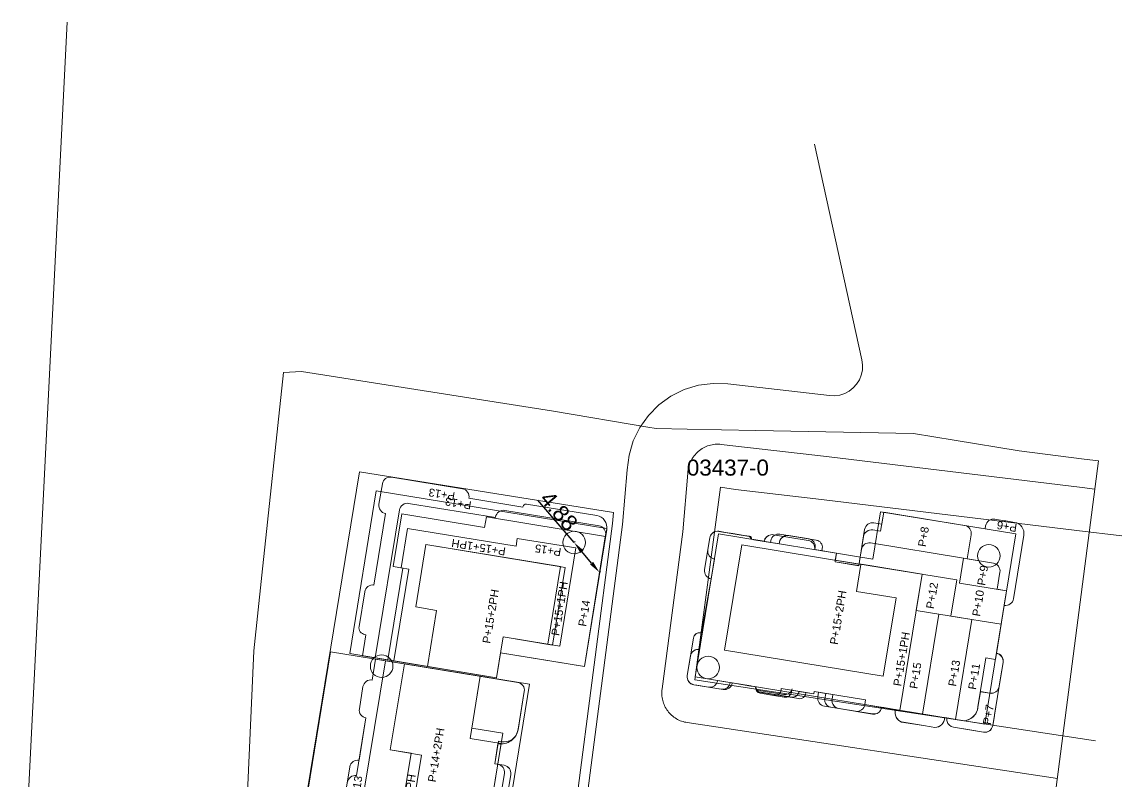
# Model space of a CAD drawing. Header units: metres. Extents: x 7511332 to 7511470, y 4692177 to 4692416.
# Drawn here: x 7511332.3 to 7511469.8, y 4692321.1 to 4692416 of the extents above; entities that cross this region are included whole.
import ezdxf

# ---------------------------------------------------------------- set-up
doc = ezdxf.new("R2010")
doc.units = ezdxf.units.M
doc.header["$PDMODE"] = 32
doc.header["$PDSIZE"] = 0.75
doc.linetypes.add('Long Dashed', pattern=[5291.666508, 3174.999952, -2116.666555])
for name, color, linetype, lineweight, true_color in [('2D Drafting - General_Pen_No__106', 171, 'Continuous', 0, 0xaaaaff), ('2D Drafting - General_Pen_No__112', 7, 'Continuous', 0, 0xd5aaaa), ('A - Situacioni_Pen_No__103', 7, 'Continuous', 0, 0xffcc99), ('A - Situacioni_Pen_No__104', 7, 'Continuous', 0, 0x96e196), ('Drawing & Figure_Pen_No__112', 7, 'Continuous', 0, 0xd5aaaa)]:
    doc.layers.add(name, color=color, linetype=linetype, lineweight=lineweight, true_color=true_color)
for name, color, linetype, lineweight in [('A - Ndertesa 5 - 2D Drafting - General_Pen_No__20', 1, 'Continuous', 0), ('dimenzionet', 1, 'Continuous', 0), ('Parcela Baze', 7, 'Continuous', 0), ('ParcRePo', 7, 'Continuous', 0)]:
    doc.layers.add(name, color=color, linetype=linetype, lineweight=lineweight)
doc.styles.add('GENERATED_STYLE_1', font='arial.ttf')
doc.styles.get("Standard").update_dxf_attribs({"font": 'arial.ttf'})
doc.dimstyles.get("Standard").update_dxf_attribs({"dimtxt": 1.5, "dimasz": 0.18, "dimexe": 0.18, "dimexo": 0.0625, "dimgap": 0.09, "dimtad": 1, "dimtoh": 1, "dimzin": 0, "dimdsep": 46, "dimtxsty": 'Standard', "dimcen": 0.09, "dimse1": 1, "dimse2": 1, "dimsd1": 1, "dimsd2": 1, "dimadec": 0, "dimazin": 0, "dimtfac": 1, "dimtofl": 0, "dimtmove": 0, "dimatfit": 3, "dimfxl": 1, "dimtolj": 1, "dimtzin": 0, "dimarcsym": 0})

# ---------------------------------------------------------------- blocks, each defined once
blk = doc.blocks.new('*D54')
at = {"layer": 'Defpoints', "color": 0, "transparency": 16777216}
for p in [(7511401.33, 4692351), (7511401.33, 4692351), (7511404.49, 4692347.28, 620.66)]:
    blk.add_point(p, dxfattribs=at)
at = {"layer": 'dimenzionet', "color": 0, "lineweight": -2, "transparency": 16777216}
for p, q in [((7511401.33, 4692351), (7511396.81, 4692356.3)), ((7511401.37, 4692351.04), (7511401.46, 4692351.11)), ((7511403.51, 4692348.43), (7511402.3, 4692349.86)), ((7511404.53, 4692347.32), (7511404.62, 4692347.4))]:
    blk.add_line(p, q, dxfattribs=at)
at = {"layer": 'dimenzionet', "color": 0, "transparency": 16777216}
for points in [[(7511402.49, 4692350.02), (7511402.11, 4692349.69), (7511401.33, 4692351)], [(7511403.7, 4692348.59), (7511403.32, 4692348.26), (7511404.49, 4692347.28)]]:
    blk.add_solid(points, dxfattribs=at)
at = {"layer": 'dimenzionet', "color": 0, "transparency": 16777216, "insert": (7511399.43, 4692354.94), "char_height": 2, "attachment_point": 5, "rotation": 310.3963}
blk.add_mtext('\\A1;4.88', dxfattribs=at)

msp = doc.modelspace()

# ---------------------------------------------------------------- linework, layer by layer
at = {"layer": '2D Drafting - General_Pen_No__106', "color": 161, "linetype": 'Continuous', "true_color": 0xaaaaff}
for points in [[(7511402.603, 4692335.52), (7511405.418, 4692352.741), (7511376.599, 4692357.451), (7511373.277, 4692337.122), (7511391.634, 4692334.122), (7511392.142, 4692337.23)], [(7511416.452, 4692334.219), (7511452.66, 4692328.301), (7511456.546, 4692352.075), (7511439.621, 4692354.842), (7511438.655, 4692348.93), (7511419.372, 4692352.082)], [(7511365.191, 4692302.533), (7511390.063, 4692298.468), (7511395.756, 4692333.296), (7511370.884, 4692337.361)]]:
    msp.add_lwpolyline(points, close=True, dxfattribs=at)
at = {"layer": '2D Drafting - General_Pen_No__112', "color": 9, "linetype": 'Continuous', "true_color": 0xd5aaaa}
for points in [[(7511375.284, 4692339.479), (7511374.856, 4692336.864), (7511391.634, 4692334.122), (7511392.142, 4692337.23), (7511398.053, 4692336.263), (7511402.603, 4692335.52), (7511404.103, 4692344.698), (7511405.402, 4692352.643, 0.4142136), (7511404.163, 4692354.365), (7511395.38, 4692355.8, 0.3802003), (7511394.92, 4692355.47), (7511394.912, 4692355.421), (7511388.177, 4692356.522, 0.4142136), (7511387.359, 4692357.719), (7511378.502, 4692359.167, 0.4142136), (7511377.354, 4692358.341), (7511376.934, 4692355.775, 0.4142136), (7511377.76, 4692354.627), (7511376.298, 4692345.686, 0.4142136), (7511375.15, 4692344.86), (7511374.442, 4692340.529, 0.4142136), (7511375.185, 4692339.495)], [(7511451.172, 4692329.205, 0.1932902), (7511451.797, 4692330.451), (7511452.111, 4692332.368), (7511453.293, 4692332.175, 0.4141397), (7511454.441, 4692333), (7511454.62, 4692334.09), (7511454.934, 4692336.01, 0.4142136), (7511454.108, 4692337.158), (7511455.386, 4692344.98), (7511454.202, 4692345.173), (7511454.547, 4692347.285, 0.4142136), (7511453.722, 4692348.433), (7511450.465, 4692348.966), (7511450.957, 4692351.976, 0.4142136), (7511450.131, 4692353.124), (7511446.825, 4692353.664), (7511440.016, 4692354.777), (7511439.628, 4692352.409), (7511438.641, 4692352.57, 0.4142095), (7511437.493, 4692351.744), (7511437.075, 4692349.188), (7511436.898, 4692348.103), (7511435.812, 4692348.28), (7511433.938, 4692348.586), (7511434.116, 4692349.672), (7511431.402, 4692350.116, 0.4142136), (7511430.576, 4692351.264), (7511426.234, 4692351.974, 0.0852529), (7511425.895, 4692351.971, 0.3177404), (7511425.085, 4692351.148), (7511423.802, 4692351.358), (7511423.654, 4692351.382), (7511423.506, 4692351.406, 0.4142136), (7511423.242, 4692351.773), (7511422.571, 4692351.883), (7511421.14, 4692352.117), (7511420.252, 4692352.262), (7511419.424, 4692352.398, 0.4142136), (7511418.275, 4692351.572), (7511418.033, 4692350.092, 0.4142136), (7511418.859, 4692348.943), (7511418.456, 4692346.476), (7511417.348, 4692339.696), (7511417.073, 4692338.018), (7511417.013, 4692337.648, 0.4142136), (7511415.865, 4692336.823), (7511415.465, 4692334.38, 0.4142136), (7511416.291, 4692333.232), (7511416.641, 4692333.175), (7511418.121, 4692332.933, 0.4141526), (7511419.269, 4692333.758), (7511419.96, 4692333.645), (7511421.081, 4692333.462), (7511423.424, 4692333.079), (7511423.507, 4692333.066), (7511423.868, 4692333.007), (7511424.017, 4692332.982, 0.4142136), (7511424.595, 4692332.179), (7511426.272, 4692331.905, 0.2277351), (7511426.937, 4692332.1, 0.1704041), (7511427.191, 4692332.565), (7511427.223, 4692332.762), (7511428.515, 4692332.551, 0.056082), (7511428.57, 4692332.745), (7511428.537, 4692332.548), (7511431.269, 4692332.101), (7511431.318, 4692332.397), (7511433.661, 4692332.014), (7511433.645, 4692331.915), (7511433.613, 4692331.718), (7511433.565, 4692331.422, 0.1032437), (7511433.582, 4692331.014, 0.2982166), (7511434.39, 4692330.274), (7511438.623, 4692329.582, 0.2982166), (7511439.624, 4692330.026, 0.1032437), (7511439.771, 4692330.407), (7511441.202, 4692330.174), (7511441.498, 4692330.125, 0.4142136), (7511442.26, 4692328.582), (7511444.983, 4692328.137), (7511445.97, 4692327.976), (7511446.416, 4692327.903, 0.4142136), (7511447.629, 4692329.123), (7511447.923, 4692329.075), (7511449.996, 4692328.736, 0.1751397)], [(7511432.614, 4692330.564), (7511434.39, 4692330.274), (7511438.623, 4692329.582, 0.2982166), (7511439.624, 4692330.026, 0.1032437), (7511439.771, 4692330.407), (7511441.202, 4692330.174), (7511447.923, 4692329.075, 0.1032437), (7511447.941, 4692328.667, 0.2982166), (7511448.749, 4692327.927), (7511451.019, 4692327.556), (7511452.499, 4692327.314, 0.2982166), (7511453.5, 4692327.758, 0.1032437), (7511453.647, 4692328.14), (7511453.848, 4692329.368), (7511453.873, 4692329.521), (7511454.934, 4692336.01, 0.4142136), (7511454.108, 4692337.158), (7511455.088, 4692343.154, 0.4142136), (7511456.236, 4692343.979), (7511457.533, 4692351.914, 0.4142136), (7511456.377, 4692353.522), (7511455.292, 4692353.699), (7511455.094, 4692353.731), (7511453.91, 4692353.925, 0.4142136), (7511452.762, 4692353.099), (7511452.697, 4692352.704), (7511446.825, 4692353.664), (7511440.016, 4692354.777), (7511439.774, 4692353.297), (7511438.787, 4692353.458, 0.4142104), (7511437.638, 4692352.633), (7511437.075, 4692349.188), (7511436.898, 4692348.103), (7511435.812, 4692348.28), (7511433.938, 4692348.586), (7511434.116, 4692349.672), (7511431.402, 4692350.116), (7511431.45, 4692350.412, 0.4142136), (7511430.707, 4692351.445), (7511428.141, 4692351.864, 0.1622777), (7511427.517, 4692351.764, 0.236068), (7511426.993, 4692351.039), (7511426.961, 4692350.841), (7511425.085, 4692351.148), (7511423.802, 4692351.358), (7511423.654, 4692351.382), (7511423.506, 4692351.406, 0.4142136), (7511423.242, 4692351.773), (7511422.571, 4692351.883), (7511421.14, 4692352.117), (7511420.252, 4692352.262), (7511419.424, 4692352.398, 0.4142136), (7511418.275, 4692351.572), (7511417.953, 4692349.598), (7511417.63, 4692347.624, 0.4142136), (7511418.456, 4692346.476), (7511417.348, 4692339.696), (7511417.15, 4692339.728, 0.4142136), (7511416.232, 4692339.068), (7511415.465, 4692334.38, 0.4142136), (7511416.291, 4692333.232), (7511416.641, 4692333.175), (7511418.121, 4692332.933), (7511419.933, 4692332.637, 0.2982166), (7511420.934, 4692333.081, 0.1032437), (7511421.081, 4692333.462), (7511423.424, 4692333.079), (7511423.507, 4692333.066), (7511423.868, 4692333.007), (7511424.016, 4692332.983, 0.4142136), (7511424.595, 4692332.179), (7511426.272, 4692331.905), (7511427.587, 4692331.69, 0.4142136), (7511428.505, 4692332.35), (7511428.537, 4692332.548), (7511430.314, 4692332.257), (7511431.269, 4692332.101), (7511431.318, 4692332.397), (7511431.885, 4692332.304), (7511431.788, 4692331.712, 0.4142136)], [(7511442.051, 4692330.035), (7511437.659, 4692330.753), (7511437.756, 4692331.345), (7511431.318, 4692332.397), (7511431.269, 4692332.101), (7511429.426, 4692332.402, -0.4305968), (7511428.499, 4692331.695), (7511424.469, 4692332.353, -0.4142136), (7511424.017, 4692332.982), (7511419.269, 4692333.758, -0.4141526), (7511418.121, 4692332.933), (7511416.291, 4692333.232, -0.4142136), (7511415.465, 4692334.38), (7511415.865, 4692336.823, -0.4142136), (7511417.013, 4692337.648), (7511418.456, 4692346.476, -0.4142136), (7511417.63, 4692347.624), (7511418.275, 4692351.572, -0.4142136), (7511419.424, 4692352.398), (7511423.242, 4692351.773), (7511423.506, 4692351.406), (7511426.961, 4692350.841), (7511426.993, 4692351.039, -0.4142136), (7511428.141, 4692351.864), (7511431.595, 4692351.3, -0.4142136), (7511432.338, 4692350.267), (7511432.29, 4692349.97), (7511434.116, 4692349.672), (7511433.938, 4692348.586), (7511436.898, 4692348.103), (7511436.937, 4692348.34), (7511444.832, 4692347.049)], [(7511434.39, 4692330.274), (7511436.511, 4692329.927, 0.4142136), (7511437.659, 4692330.753), (7511439.771, 4692330.407), (7511441.202, 4692330.174), (7511442.199, 4692330.011), (7511444.864, 4692329.575), (7511446.904, 4692342.06), (7511444.092, 4692342.519), (7511444.832, 4692347.049), (7511438.516, 4692348.081), (7511436.937, 4692348.34), (7511436.898, 4692348.103), (7511435.812, 4692348.28), (7511433.938, 4692348.586), (7511433.977, 4692348.823), (7511434.116, 4692349.672), (7511431.402, 4692350.116, 0.4142136), (7511430.576, 4692351.264), (7511426.234, 4692351.974, 0.0852529), (7511425.895, 4692351.971, 0.3177404), (7511425.085, 4692351.148), (7511423.506, 4692351.406, 0.4142136), (7511423.242, 4692351.773), (7511422.571, 4692351.883), (7511421.14, 4692352.117), (7511420.252, 4692352.262), (7511419.424, 4692352.398, 0.4142136), (7511418.275, 4692351.572), (7511418.246, 4692351.394), (7511417.953, 4692349.598), (7511417.63, 4692347.624, 0.4142136), (7511418.456, 4692346.476), (7511417.348, 4692339.696), (7511417.15, 4692339.728, 0.4142136), (7511416.232, 4692339.068), (7511415.865, 4692336.823), (7511415.465, 4692334.38, 0.4142136), (7511416.291, 4692333.232), (7511416.641, 4692333.175), (7511418.121, 4692332.933), (7511419.933, 4692332.637, 0.2982166), (7511420.934, 4692333.081, 0.1032437), (7511421.081, 4692333.462), (7511423.424, 4692333.079), (7511423.507, 4692333.066), (7511423.868, 4692333.007), (7511424.017, 4692332.982, 0.3965858), (7511424.372, 4692332.519), (7511424.939, 4692332.426), (7511427.24, 4692332.05), (7511427.536, 4692332.002, 0.3500011), (7511428.515, 4692332.551), (7511431.269, 4692332.101), (7511431.318, 4692332.397), (7511431.885, 4692332.304), (7511431.788, 4692331.712, 0.4142136), (7511432.614, 4692330.564)], [(7511449.009, 4692328.898), (7511451.049, 4692341.382), (7511444.092, 4692342.519), (7511444.832, 4692347.049), (7511433.97, 4692348.784), (7511434.116, 4692349.672), (7511432.29, 4692349.97), (7511432.338, 4692350.267, 0.4142136), (7511431.595, 4692351.3), (7511427.055, 4692352.042, 0.4142136), (7511425.907, 4692351.216), (7511425.875, 4692351.019), (7511423.506, 4692351.406), (7511423.242, 4692351.773), (7511419.424, 4692352.398, 0.4142136), (7511418.275, 4692351.572), (7511417.63, 4692347.624, 0.4142136), (7511418.456, 4692346.476), (7511417.249, 4692339.712, 0.4408176), (7511416.232, 4692339.068), (7511415.465, 4692334.38, 0.4142136), (7511416.291, 4692333.232), (7511419.933, 4692332.637, 0.4142136), (7511421.081, 4692333.462), (7511424.017, 4692332.982, 0.4142136), (7511424.595, 4692332.179), (7511427.587, 4692331.69, 0.4142136), (7511428.505, 4692332.35), (7511428.537, 4692332.548), (7511431.269, 4692332.101), (7511431.318, 4692332.397), (7511432.773, 4692332.159), (7511432.66, 4692331.468, 0.4142136), (7511433.403, 4692330.435), (7511436.511, 4692329.927, 0.4142136), (7511437.659, 4692330.753)], [(7511449.009, 4692328.898), (7511451.049, 4692341.382), (7511448.406, 4692341.814), (7511449.147, 4692346.344), (7511433.97, 4692348.784), (7511434.116, 4692349.672), (7511432.29, 4692349.97), (7511432.338, 4692350.267, 0.4142136), (7511431.595, 4692351.3), (7511427.055, 4692352.042, 0.4142136), (7511425.907, 4692351.216), (7511425.875, 4692351.019), (7511423.506, 4692351.406), (7511423.242, 4692351.773), (7511419.424, 4692352.398, 0.4142136), (7511418.275, 4692351.572), (7511417.63, 4692347.624, 0.4142136), (7511418.456, 4692346.476), (7511417.249, 4692339.712, 0.4408176), (7511416.232, 4692339.068), (7511415.465, 4692334.38, 0.4142136), (7511416.291, 4692333.232), (7511419.933, 4692332.637, 0.4142136), (7511421.081, 4692333.462), (7511424.017, 4692332.982, 0.4142136), (7511424.595, 4692332.179), (7511427.587, 4692331.69, 0.4142136), (7511428.505, 4692332.35), (7511428.537, 4692332.548), (7511431.269, 4692332.101), (7511431.318, 4692332.397), (7511432.773, 4692332.159), (7511432.66, 4692331.468, 0.4142136), (7511433.403, 4692330.435), (7511436.511, 4692329.927, 0.4142136), (7511437.659, 4692330.753)], [(7511449.996, 4692328.736, 0.3831215), (7511451.799, 4692330.468), (7511452.799, 4692336.587), (7511453.983, 4692336.393), (7511454.701, 4692340.785), (7511448.406, 4692341.814), (7511449.147, 4692346.344), (7511433.97, 4692348.784), (7511434.116, 4692349.672), (7511432.29, 4692349.97), (7511432.338, 4692350.267, 0.4142136), (7511431.595, 4692351.3), (7511427.055, 4692352.042, 0.4142136), (7511425.907, 4692351.216), (7511425.875, 4692351.019), (7511423.506, 4692351.406), (7511423.242, 4692351.773), (7511419.424, 4692352.398, 0.4142136), (7511418.275, 4692351.572), (7511417.63, 4692347.624, 0.4142136), (7511418.456, 4692346.476), (7511417.249, 4692339.712, 0.4408176), (7511416.232, 4692339.068), (7511415.465, 4692334.38, 0.4142136), (7511416.291, 4692333.232), (7511419.933, 4692332.637, 0.4142136), (7511421.081, 4692333.462), (7511424.017, 4692332.982, 0.4142136), (7511424.595, 4692332.179), (7511427.587, 4692331.69, 0.4142136), (7511428.505, 4692332.35), (7511428.537, 4692332.548), (7511431.269, 4692332.101), (7511431.318, 4692332.397), (7511432.773, 4692332.159), (7511432.66, 4692331.468, 0.4142136), (7511433.403, 4692330.435), (7511436.511, 4692329.927, 0.4142136), (7511437.659, 4692330.753)], [(7511451.174, 4692329.215, 0.1932902), (7511451.799, 4692330.461), (7511452.112, 4692332.378), (7511453.295, 4692332.184, 0.4141397), (7511454.443, 4692333.01), (7511454.621, 4692334.1), (7511454.935, 4692336.02, 0.4359579), (7511454.11, 4692337.168), (7511455.09, 4692343.164), (7511455.386, 4692344.98), (7511449.487, 4692345.944), (7511449.993, 4692349.043), (7511438.377, 4692350.951, 0.4142136), (7511437.229, 4692350.126), (7511437.077, 4692349.198), (7511436.9, 4692348.113), (7511435.814, 4692348.29), (7511433.94, 4692348.596), (7511434.117, 4692349.682), (7511431.403, 4692350.126, 0.4142136), (7511430.578, 4692351.274), (7511426.235, 4692351.983, 0.0852529), (7511425.897, 4692351.981, 0.3177404), (7511425.087, 4692351.158), (7511423.804, 4692351.368), (7511423.656, 4692351.392), (7511423.508, 4692351.416, 0.4142136), (7511423.244, 4692351.783), (7511422.573, 4692351.893), (7511421.142, 4692352.127), (7511420.253, 4692352.272), (7511419.425, 4692352.407, 0.4142136), (7511418.277, 4692351.582), (7511418.035, 4692350.102, 0.4142136), (7511418.861, 4692348.953), (7511418.457, 4692346.486), (7511417.349, 4692339.706), (7511417.075, 4692338.028), (7511417.014, 4692337.658, 0.4142136), (7511415.866, 4692336.833), (7511415.467, 4692334.39, 0.4142136), (7511416.293, 4692333.242), (7511416.642, 4692333.185), (7511418.123, 4692332.943), (7511419.697, 4692332.685, 0.4142136), (7511420.845, 4692333.511), (7511421.083, 4692333.472), (7511423.426, 4692333.089), (7511423.508, 4692333.076), (7511423.87, 4692333.017), (7511424.018, 4692332.992), (7511424.019, 4692332.992, 0.4142136), (7511424.514, 4692332.303), (7511429.381, 4692331.508, 0.4142136), (7511430.299, 4692332.168), (7511430.315, 4692332.267), (7511431.271, 4692332.111), (7511431.319, 4692332.407), (7511433.663, 4692332.024), (7511433.647, 4692331.925), (7511433.615, 4692331.728), (7511433.566, 4692331.432, 0.1032437), (7511433.584, 4692331.024, 0.2982166), (7511434.392, 4692330.284), (7511438.625, 4692329.592, 0.2982166), (7511439.626, 4692330.036, 0.1032437), (7511439.773, 4692330.417), (7511441.204, 4692330.183), (7511441.5, 4692330.135, 0.4142136), (7511442.261, 4692328.592), (7511444.985, 4692328.147), (7511445.972, 4692327.986), (7511446.417, 4692327.913, 0.4142136), (7511447.63, 4692329.133), (7511447.925, 4692329.085), (7511449.997, 4692328.746, 0.1751397)], [(7511448.749, 4692327.927), (7511452.499, 4692327.314, 0.4141397), (7511453.647, 4692328.14), (7511454.621, 4692334.1), (7511454.935, 4692336.02, 0.4359579), (7511454.11, 4692337.168), (7511455.09, 4692343.164), (7511455.386, 4692344.98), (7511454.202, 4692345.173), (7511454.547, 4692347.285, 0.4142136), (7511453.722, 4692348.433), (7511449.993, 4692349.043), (7511438.377, 4692350.951, 0.4142136), (7511437.229, 4692350.126), (7511437.077, 4692349.198), (7511436.9, 4692348.113), (7511435.814, 4692348.29), (7511433.94, 4692348.596), (7511434.117, 4692349.682), (7511431.403, 4692350.126, 0.4142136), (7511430.578, 4692351.274), (7511426.235, 4692351.983, 0.0852529), (7511425.897, 4692351.981, 0.3177404), (7511425.087, 4692351.158), (7511423.804, 4692351.368), (7511423.656, 4692351.392), (7511423.508, 4692351.416, 0.4142136), (7511423.244, 4692351.783), (7511422.573, 4692351.893), (7511421.142, 4692352.127), (7511420.253, 4692352.272), (7511419.425, 4692352.407, 0.4142136), (7511418.277, 4692351.582), (7511418.035, 4692350.102, 0.4142136), (7511418.861, 4692348.953), (7511418.457, 4692346.486), (7511417.349, 4692339.706), (7511417.075, 4692338.028), (7511417.014, 4692337.658, 0.4142136), (7511415.866, 4692336.833), (7511415.467, 4692334.39, 0.4142136), (7511416.293, 4692333.242), (7511416.642, 4692333.185), (7511418.123, 4692332.943), (7511419.697, 4692332.685, 0.4142136), (7511420.845, 4692333.511), (7511421.083, 4692333.472), (7511423.426, 4692333.089), (7511423.508, 4692333.076), (7511423.87, 4692333.017), (7511424.018, 4692332.992), (7511424.019, 4692332.992, 0.4142136), (7511424.514, 4692332.303), (7511429.381, 4692331.508, 0.4142136), (7511430.299, 4692332.168), (7511430.315, 4692332.267), (7511431.271, 4692332.111), (7511431.319, 4692332.407), (7511433.663, 4692332.024), (7511433.647, 4692331.925), (7511433.615, 4692331.728), (7511433.566, 4692331.432, 0.1032437), (7511433.584, 4692331.024, 0.2982166), (7511434.392, 4692330.284), (7511438.625, 4692329.592, 0.2982166), (7511439.626, 4692330.036, 0.1032437), (7511439.773, 4692330.417), (7511441.204, 4692330.183), (7511441.5, 4692330.135, 0.4142136), (7511442.261, 4692328.592), (7511444.985, 4692328.147), (7511445.972, 4692327.986), (7511446.417, 4692327.913, 0.4142136), (7511447.63, 4692329.133), (7511447.925, 4692329.085, 0.1056061), (7511447.941, 4692328.667, 0.2982166)]]:
    msp.add_lwpolyline(points, format="xyb", close=True, dxfattribs=at)
for points in [[(7511402.603, 4692335.52), (7511405.256, 4692351.754), (7511390.353, 4692354.19), (7511390.142, 4692352.895), (7511379.78, 4692354.586), (7511378.701, 4692347.989), (7511379.908, 4692347.792), (7511378.037, 4692336.344), (7511391.634, 4692334.122), (7511392.142, 4692337.23)], [(7511401.528, 4692350.331), (7511394.225, 4692351.525), (7511394.064, 4692350.539), (7511380.494, 4692352.752), (7511379.688, 4692347.828), (7511380.676, 4692347.666), (7511378.803, 4692336.219), (7511391.634, 4692334.122), (7511392.465, 4692339.203), (7511399.521, 4692338.05)], [(7511382.998, 4692335.533), (7511384.142, 4692342.528), (7511381.527, 4692342.955), (7511382.802, 4692350.749), (7511399.627, 4692347.999), (7511398.04, 4692338.292), (7511392.464, 4692339.203), (7511391.634, 4692334.122)], [(7511382.998, 4692335.533), (7511384.142, 4692342.528), (7511381.527, 4692342.955), (7511382.802, 4692350.749), (7511400.219, 4692347.902), (7511398.633, 4692338.195), (7511392.464, 4692339.203), (7511391.634, 4692334.122)], [(7511439.966, 4692334.327), (7511420.13, 4692337.569), (7511422.276, 4692350.695), (7511437.177, 4692348.26), (7511436.629, 4692344.904), (7511441.563, 4692344.098)], [(7511392.215, 4692325.893), (7511388.316, 4692326.53), (7511389.586, 4692334.304), (7511380.109, 4692335.853), (7511378.35, 4692325.095), (7511382.253, 4692324.457), (7511380.6, 4692314.342), (7511376.697, 4692314.98), (7511375.101, 4692305.21), (7511379.003, 4692304.572), (7511378.317, 4692300.378), (7511385.175, 4692299.257), (7511386.891, 4692309.757), (7511389.51, 4692309.34)], [(7511392.425, 4692327.176), (7511388.525, 4692327.813), (7511389.586, 4692334.304), (7511380.109, 4692335.853), (7511378.35, 4692325.095), (7511380.939, 4692324.672), (7511379.286, 4692314.556), (7511376.697, 4692314.98), (7511375.101, 4692305.21), (7511379.003, 4692304.572), (7511378.317, 4692300.378), (7511385.175, 4692299.257), (7511386.891, 4692309.757), (7511389.51, 4692309.34)]]:
    msp.add_lwpolyline(points, close=True, dxfattribs=at)
for points in [[(7511391.971, 4692313.243), (7511393.406, 4692322.027, 0.4142136), (7511392.581, 4692323.175), (7511391.396, 4692323.368), (7511391.804, 4692325.865, 0.4142136), (7511394.33, 4692327.681), (7511395.1, 4692332.39, 0.4142136), (7511394.274, 4692333.538), (7511376.509, 4692336.442), (7511376.082, 4692333.825, 0.4142159), (7511374.934, 4692333), (7511374.482, 4692330.236, 0.4142136), (7511375.308, 4692329.088), (7511374.445, 4692323.808, 0.4142136), (7511373.297, 4692322.983), (7511372.757, 4692319.677, 0.4142136)], [(7511391.971, 4692313.243), (7511393.406, 4692322.027, 0.4142135), (7511392.581, 4692323.175), (7511392.58, 4692323.175), (7511391.396, 4692323.368), (7511391.804, 4692325.865, 0.4142134), (7511394.331, 4692327.681), (7511395.1, 4692332.39, 0.4142136), (7511394.275, 4692333.538), (7511394.274, 4692333.538), (7511376.51, 4692336.442), (7511376.082, 4692333.825, 0.4142136), (7511374.934, 4692333), (7511374.482, 4692330.236, 0.4142136), (7511375.308, 4692329.088), (7511374.131, 4692321.884, 0.4142136), (7511372.982, 4692321.058)], [(7511392.054, 4692318.704), (7511392.615, 4692322.156, 0.4132612), (7511391.792, 4692323.304), (7511391.396, 4692323.368), (7511391.856, 4692326.181), (7511392.206, 4692326.124, 0.4212369), (7511394.316, 4692327.601), (7511395.099, 4692332.39, 0.4142136), (7511394.274, 4692333.538), (7511377.741, 4692336.24), (7511374.353, 4692315.514)]]:
    msp.add_lwpolyline(points, format="xyb", dxfattribs=at)
at = {"layer": 'A - Ndertesa 5 - 2D Drafting - General_Pen_No__20', "color": 1, "linetype": 'Continuous', "lineweight": 0}
for centre in [(7511401.325, 4692350.997), (7511453.154, 4692349.329), (7511377.267, 4692335.563), (7511418.072, 4692335.383)]:
    msp.add_circle(centre, 1.41, dxfattribs=at)
at = {"layer": 'A - Situacioni_Pen_No__103', "color": 31, "linetype": 'Long Dashed', "true_color": 0xffcc99, "flags": 128}
msp.add_lwpolyline([(7511337.981, 4692416.015), (7511332.316, 4692303.516), (7511332.332, 4692302.937), (7511332.437, 4692302.371), (7511332.628, 4692301.829), (7511332.901, 4692301.322), (7511333.249, 4692300.865), (7511333.664, 4692300.466), (7511334.136, 4692300.137), (7511334.653, 4692299.885), (7511335.206, 4692299.714), (7511355.683, 4692295.126), (7511357.127, 4692294.676), (7511358.484, 4692293.997), (7511359.713, 4692293.109), (7511360.783, 4692292.033), (7511361.665, 4692290.798), (7511362.335, 4692289.437), (7511362.778, 4692287.986), (7511362.979, 4692286.483), (7511362.936, 4692284.973), (7511357.777, 4692198.781), (7511357.792, 4692198.221), (7511357.902, 4692197.676), (7511358.104, 4692197.159), (7511358.391, 4692196.683), (7511358.756, 4692196.264), (7511359.188, 4692195.914), (7511359.673, 4692195.643), (7511360.201, 4692195.458), (7511384.316, 4692189.283), (7511386.744, 4692188.674), (7511387.074, 4692188.621), (7511387.404, 4692188.625), (7511387.728, 4692188.686), (7511388.037, 4692188.802), (7511388.321, 4692188.968), (7511388.573, 4692189.182), (7511388.784, 4692189.435), (7511388.949, 4692189.72), (7511389.062, 4692190.03), (7511389.122, 4692190.359), (7511390.445, 4692204.689), (7511392.447, 4692226.366), (7511396.895, 4692268.722), (7511401.873, 4692311.019), (7511402.395, 4692315.018), (7511407.38, 4692353.248), (7511407.956, 4692360.099), (7511408.188, 4692361.931), (7511408.719, 4692363.706), (7511409.532, 4692365.371), (7511410.607, 4692366.881), (7511411.914, 4692368.194), (7511413.418, 4692369.276), (7511415.079, 4692370.098), (7511416.851, 4692370.638), (7511418.689, 4692370.88), (7511420.536, 4692370.82), (7511433.258, 4692369.351), (7511433.901, 4692369.332), (7511434.533, 4692369.424), (7511435.14, 4692369.624), (7511435.704, 4692369.924), (7511436.207, 4692370.318), (7511436.635, 4692370.792), (7511436.976, 4692371.333), (7511437.218, 4692371.924), (7511437.355, 4692372.548), (7511437.382, 4692373.186), (7511437.299, 4692373.824), (7511431.381, 4692400.749)], dxfattribs=at)
msp.add_lwpolyline([(7511461.735, 4692321.509), (7511415.472, 4692328.513, -0.4149353), (7511412.315, 4692332.718), (7511414.925, 4692352.326), (7511415.543, 4692359.682, -0.4359484), (7511419.718, 4692363.264), (7511432.883, 4692361.743), (7511464.821, 4692357.866), (7511466.394, 4692357.663)], format="xyb", dxfattribs=at)
msp.add_lwpolyline([(7511461.735, 4692321.509), (7511415.472, 4692328.513, -0.4149353), (7511412.315, 4692332.718), (7511414.925, 4692352.326), (7511415.543, 4692359.682, -0.4359484), (7511419.718, 4692363.264), (7511432.883, 4692361.743), (7511464.821, 4692357.866), (7511466.394, 4692357.663)], format="xyb", dxfattribs=at)
at = {"layer": 'A - Situacioni_Pen_No__104', "color": 81, "linetype": 'Long Dashed', "true_color": 0x96e196, "flags": 128}
msp.add_lwpolyline([(7511364.078, 4692296.378, -0.1533425), (7511368.189, 4692288.421), (7511363.038, 4692202.36), (7511388.378, 4692195.896), (7511391.203, 4692226.489), (7511395.653, 4692268.86), (7511400.633, 4692311.173), (7511401.155, 4692315.18), (7511406.137, 4692353.381), (7511406.253, 4692354.758), (7511374.505, 4692359.826)], format="xyb", dxfattribs=at)
for points in [[(7511374.505, 4692359.826), (7511364.127, 4692296.328)], [(7511466.504, 4692326.248), (7511416.398, 4692333.834), (7511419.603, 4692357.915), (7511421.485, 4692357.624), (7511432.248, 4692356.381), (7511464.15, 4692352.508), (7511469.803, 4692351.822)]]:
    msp.add_lwpolyline(points, dxfattribs=at)
at = {"layer": 'Drawing & Figure_Pen_No__112', "color": 9, "linetype": 'Continuous', "true_color": 0xd5aaaa}
msp.add_lwpolyline([(7511402.603, 4692335.52), (7511392.142, 4692337.23), (7511391.634, 4692334.122), (7511376.474, 4692336.599), (7511379.493, 4692355.068, -0.4142136), (7511380.641, 4692355.894), (7511391.497, 4692354.119), (7511391.509, 4692354.189, -0.4142136), (7511392.657, 4692355.015), (7511404.435, 4692353.09, -0.4137582), (7511405.261, 4692351.943)], format="xyb", close=True, dxfattribs=at)
at = {"layer": 'ParcRePo', "flags": 128}
msp.add_lwpolyline([(7511359.646, 4692300.23), (7511361.309, 4692337.483), (7511362.31, 4692346.913), (7511365, 4692372.242), (7511367.25, 4692372.382), (7511398.76, 4692367.391), (7511410.53, 4692365.425), (7511411.58, 4692365.25), (7511415.47, 4692365.18), (7511424.057, 4692365.004), (7511443.74, 4692364.599), (7511448.83, 4692363.77), (7511456.97, 4692362.448), (7511465.095, 4692361.422), (7511466.85, 4692361.2), (7511461.72, 4692321.41), (7511461.386, 4692318.821)], dxfattribs=at)

# ---------------------------------------------------------------- texts
at = {"layer": 'Drawing & Figure_Pen_No__112', "color": 9, "linetype": 'Continuous', "lineweight": 13, "true_color": 0xd5aaaa, "char_height": 1, "attachment_point": 7, "style": 'GENERATED_STYLE_1'}
for s, insert, rotation in [('\\A1;P+13', (7511386.499, 4692357.262), 170.71748), ('\\A1;P+13', (7511388.554, 4692356.13), 170.71748), ('\\A1;P+8', (7511445.291, 4692350.403), 80.71748), ('\\A1;P+6', (7511456.747, 4692353.304), 170.71748), ('\\A1;P+15+1PH', (7511392.84, 4692350.369), 170.71748), ('\\A1;P+15', (7511399.78, 4692350.286), 170.71748), ('\\A1;P+9', (7511452.695, 4692345.564), 80.71748), ('\\A1;P+15+1PH', (7511399.466, 4692339.295), 80.71748), ('\\A1;P+12', (7511446.288, 4692342.657), 80.71748), ('\\A1;P+15+2PH', (7511390.848, 4692338.332), 80.71748), ('\\A1;P+15+2PH', (7511434.279, 4692338.182), 80.71748), ('\\A1;P+10', (7511452.065, 4692341.713), 80.71748), ('\\A1;P+14', (7511402.809, 4692340.455), 80.71748), ('\\A1;P+15+1PH', (7511442.205, 4692332.998), 80.71748), ('\\A1;P+13', (7511449.067, 4692332.971), 80.71748), ('\\A1;P+15', (7511444.23, 4692332.668), 80.71748), ('\\A1;P+11', (7511451.545, 4692332.566), 80.71748), ('\\A1;P+7', (7511453.387, 4692328.182), 80.71748), ('\\A1;P+14+2PH', (7511384.013, 4692321.014), 80.71748), ('\\A1;P+13', (7511374.359, 4692318.512), 80.71748), ('\\A1;P+14+1PH', (7511380.449, 4692315.235), 80.71748)]:
    msp.add_mtext(s, dxfattribs=dict(at, insert=insert, rotation=rotation))
at = {"layer": 'Parcela Baze'}
msp.add_text('03437-0', height=2, dxfattribs=at).set_placement((7511415.417, 4692359.358))

# ---------------------------------------------------------------- dimensions: what is measured, and where the dimension line sits
at = {"layer": 'dimenzionet'}
dim = msp.add_aligned_dim(p1=(7511404.486, 4692347.283, 620.659), p2=(7511401.325, 4692350.997), distance=0, dimstyle='Standard', override={"dimtxt": 2, "dimasz": 1.5, "dimtoh": 0, "dimcen": 0, "dimse1": 0, "dimse2": 0, "dimsd1": 0, "dimsd2": 0}, dxfattribs=at)
dim.commit()
dim.dimension.update_dxf_attribs({"geometry": '*D54', "text_midpoint": (7511399.43, 4692354.939)})

doc.saveas('drawing.dxf')
